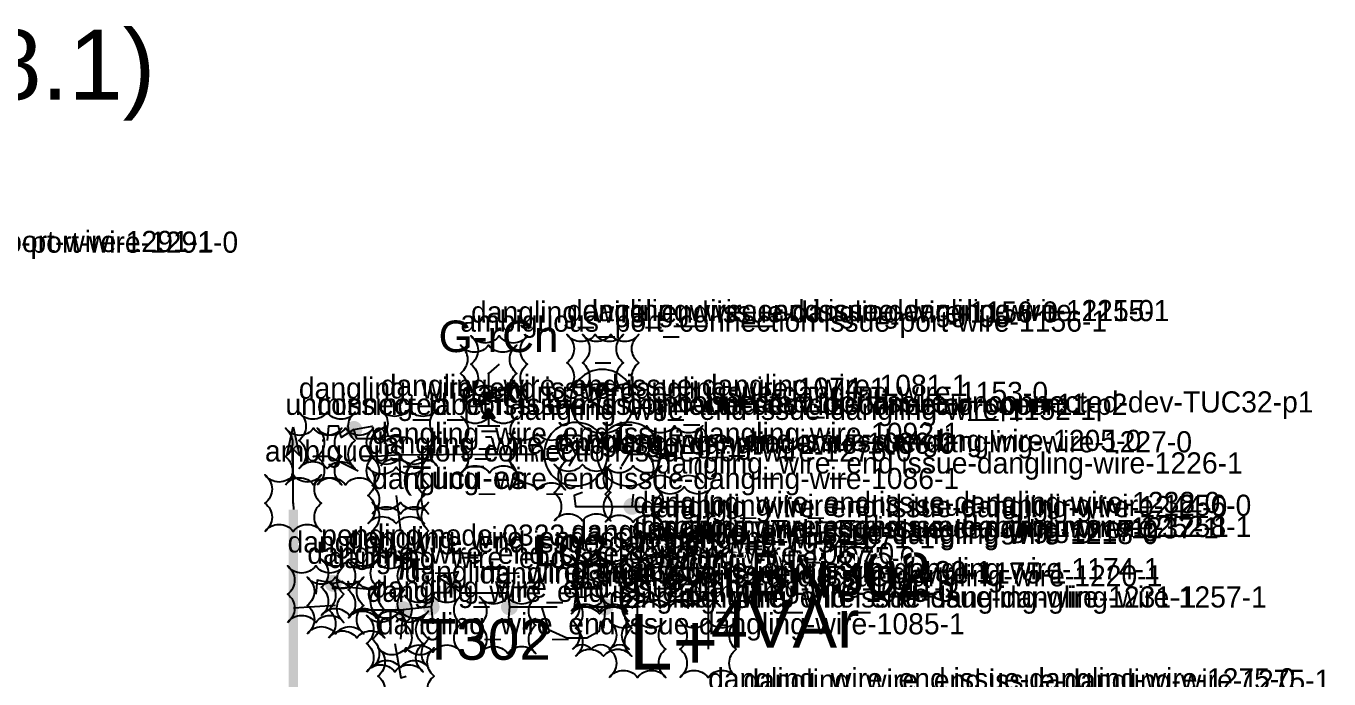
# Model space of a CAD drawing. Header units: millimetres. Extents: x -274 to 321, y 3 to 213.
# Drawn here: x 216.9 to 309.2, y 166.9 to 213.2 of the extents above; entities that cross this region are included whole.
import ezdxf

# ---------------------------------------------------------------- set-up
doc = ezdxf.new("R2010")
doc.units = ezdxf.units.MM
doc.layers.add('AI_REVIEW', color=2, linetype='Continuous')
doc.layers.add('TEXT', color=7, linetype='Continuous')
for name, color, linetype, lineweight in [('BUSBAR_35KV', 30, 'Continuous', 50), ('MV_35KV', 30, 'Continuous', 25), ('SLD_OTHER', 7, 'Continuous', 25)]:
    doc.layers.add(name, color=color, linetype=linetype, lineweight=lineweight)
doc.layers.add('SYM_PORTS', color=8, linetype='Continuous', plot=False)
doc.styles.add('SLD_TEXT', font='arial.ttf')

# ---------------------------------------------------------------- blocks, each defined once
blk = doc.blocks.new('SYM_VOLTAGE_TRANSFORMER')
at = {"lineweight": 25}
for points in [[(0, 4.625), (0, 3.625)], [(0, 1.375), (0, 2.375)], [(0, 1.375), (-0.8625, 0.875)], [(0, 1.375), (0.8625, 0.875)], [(0, -2.375), (0, -1.375)], [(0, -2.375), (-0.8625, -2.875)], [(0, -2.375), (0.8625, -2.875)]]:
    blk.add_lwpolyline(points, dxfattribs=at)
blk.add_lwpolyline([(2.875, 0.25), (4.625, 0.25), (3.75, -1.25)], close=True, dxfattribs=at)
for centre in [(0, 1.375), (3.75, -0.5), (0, -2.375)]:
    blk.add_circle(centre, 2.25, dxfattribs=at)
at = {"layer": 'SYM_PORTS'}
blk.add_point((0, 4.625), dxfattribs=at)
blk.add_attdef('DEVICE_CODE', (7, 1.625), '', height=2)
at = {"flags": 1}
blk.add_attdef('RATIO', (7, -1.375), '', height=2, dxfattribs=at)
blk = doc.blocks.new('SYM_SPARK_GAP')
for points in [[(0, 0.25), (-0.5, 1), (0.5, 1)], [(0, -0.25), (-0.5, -1), (0.5, -1)]]:
    blk.add_hatch(color=7).paths.add_polyline_path(points)
at = {"lineweight": 25}
for points in [[(0, 2.5), (0, 1)], [(0, -1), (0, -1.625)], [(-0.875, -1.625), (0.875, -1.625)], [(-0.5625, -2.0625), (0.5625, -2.0625)], [(-0.25, -2.5), (0.25, -2.5)]]:
    blk.add_lwpolyline(points, dxfattribs=at)
for points in [[(0, 0.25), (-0.5, 1), (0.5, 1)], [(0, -0.25), (-0.5, -1), (0.5, -1)]]:
    blk.add_lwpolyline(points, close=True, dxfattribs=at)
at = {"layer": 'SYM_PORTS'}
blk.add_point((0, 2.5), dxfattribs=at)
blk.add_attdef('DEVICE_CODE', (1.875, -0.5), '', height=2)
blk = doc.blocks.new('SYM_LINE_FEEDER_ARROW')
blk.add_hatch(color=7).paths.add_polyline_path([(0, -3), (-0.5, -0.75), (0, -1.25), (0.5, -0.75)])
at = {"lineweight": 25}
blk.add_lwpolyline([(0, 3), (0, -1.25)], dxfattribs=at)
blk.add_lwpolyline([(0, -3), (-0.5, -0.75), (0, -1.25), (0.5, -0.75)], close=True, dxfattribs=at)
at = {"layer": 'SYM_PORTS'}
blk.add_point((0, 3), dxfattribs=at)
blk.add_attdef('LINE_NAME', (1.5, 0), '', height=2)
blk = doc.blocks.new('SYM_DISCONNECTOR_OPEN')
at = {"lineweight": 25}
for points in [[(0, 2.5), (0, 1.25)], [(0, -1.25), (-1.125, 1)], [(0, -1.25), (0, -2.5)]]:
    blk.add_lwpolyline(points, dxfattribs=at)
at = {"layer": 'SYM_PORTS'}
for p in [(0, 2.5), (0, -2.5)]:
    blk.add_point(p, dxfattribs=at)
blk.add_attdef('DEVICE_CODE', (1, -0.5), '', height=2)

msp = doc.modelspace()

# ---------------------------------------------------------------- hatches: boundary and pattern name
at = {"layer": 'SLD_OTHER'}
h = msp.add_hatch(color=7, dxfattribs=at)
edge = h.paths.add_edge_path()
edge.add_arc((240.1, 184.575), 0.6, 0, 360)
h = msp.add_hatch(color=7, dxfattribs=at)
edge = h.paths.add_edge_path()
edge.add_arc((259.8, 179.125), 0.6, 0, 360)
h = msp.add_hatch(color=7, dxfattribs=at)
edge = h.paths.add_edge_path()
edge.add_arc((262.525, 174.8), 0.6, 0, 360)
h = msp.add_hatch(color=7, dxfattribs=at)
edge = h.paths.add_edge_path()
edge.add_arc((264.2, 174.8), 0.6, 0, 360)
h = msp.add_hatch(color=7, dxfattribs=at)
edge = h.paths.add_edge_path()
edge.add_arc((238.633, 173.667), 0.6, 0, 360)
h = msp.add_hatch(color=7, dxfattribs=at)
edge = h.paths.add_edge_path()
edge.add_arc((247.056, 173.474), 0.6, 0, 360)
h = msp.add_hatch(color=7, dxfattribs=at)
edge = h.paths.add_edge_path()
edge.add_arc((243.6, 171.8), 0.6, 0, 360)
h = msp.add_hatch(color=7, dxfattribs=at)
edge = h.paths.add_edge_path()
edge.add_arc((245.575, 172), 0.6, 0, 360)
h = msp.add_hatch(color=7, dxfattribs=at)
edge = h.paths.add_edge_path()
edge.add_arc((251.125, 172), 0.6, 0, 360)
h = msp.add_hatch(color=7, dxfattribs=at)
edge = h.paths.add_edge_path()
edge.add_arc((257.9, 172), 0.6, 0, 360)

# ---------------------------------------------------------------- linework, layer by layer
at = {"layer": 'AI_REVIEW'}
for points in [[(248.4, 187.2, -0.5), (250.4, 187.2, -0.5), (252.4, 187.2, -0.5), (252.4, 189.2, -0.5), (252.4, 191.2, -0.5), (250.4, 191.2, -0.5), (248.4, 191.2, -0.5), (248.4, 189.2, -0.5)], [(255.2, 187.3, -0.5), (257.2, 187.3, -0.5), (259.2, 187.3, -0.5), (259.2, 189.3, -0.5), (259.2, 191.3, -0.5), (257.2, 191.3, -0.5), (255.2, 191.3, -0.5), (255.2, 189.3, -0.5)], [(256.3, 187.3, -0.5), (258.3, 187.3, -0.5), (260.3, 187.3, -0.5), (260.3, 189.3, -0.5), (260.3, 191.3, -0.5), (258.3, 191.3, -0.5), (256.3, 191.3, -0.5), (256.3, 189.3, -0.5)], [(247.65, 186.55, -0.5), (249.65, 186.55, -0.5), (251.65, 186.55, -0.5), (251.65, 188.55, -0.5), (251.65, 190.55, -0.5), (249.65, 190.55, -0.5), (247.65, 190.55, -0.5), (247.65, 188.55, -0.5)], [(236.2, 181.8, -0.5), (238.2, 181.8, -0.5), (240.2, 181.8, -0.5), (240.2, 183.8, -0.5), (240.2, 185.8, -0.5), (238.2, 185.8, -0.5), (236.2, 185.8, -0.5), (236.2, 183.8, -0.5)], [(242, 182, -0.5), (244, 182, -0.5), (246, 182, -0.5), (246, 184, -0.5), (246, 186, -0.5), (244, 186, -0.5), (242, 186, -0.5), (242, 184, -0.5)], [(235.25, 180.656, -0.5), (237.25, 180.656, -0.5), (239.25, 180.656, -0.5), (239.25, 182.656, -0.5), (239.25, 184.656, -0.5), (237.25, 184.656, -0.5), (235.25, 184.656, -0.5), (235.25, 182.656, -0.5)], [(237.5, 180.656, -0.5), (239.5, 180.656, -0.5), (241.5, 180.656, -0.5), (241.5, 182.656, -0.5), (241.5, 184.656, -0.5), (239.5, 184.656, -0.5), (237.5, 184.656, -0.5), (237.5, 182.656, -0.5)], [(247.7, 181.5, -0.5), (249.7, 181.5, -0.5), (251.7, 181.5, -0.5), (251.7, 183.5, -0.5), (251.7, 185.5, -0.5), (249.7, 185.5, -0.5), (247.7, 185.5, -0.5), (247.7, 183.5, -0.5)], [(260.825, 180.825, -0.5), (262.825, 180.825, -0.5), (264.825, 180.825, -0.5), (264.825, 182.825, -0.5), (264.825, 184.825, -0.5), (262.825, 184.825, -0.5), (260.825, 184.825, -0.5), (260.825, 182.825, -0.5)], [(251.1, 180.3, -0.5), (253.1, 180.3, -0.5), (255.1, 180.3, -0.5), (255.1, 182.3, -0.5), (255.1, 184.3, -0.5), (253.1, 184.3, -0.5), (251.1, 184.3, -0.5), (251.1, 182.3, -0.5)], [(241.1, 177.9, -0.5), (243.1, 177.9, -0.5), (245.1, 177.9, -0.5), (245.1, 179.9, -0.5), (245.1, 181.9, -0.5), (243.1, 181.9, -0.5), (241.1, 181.9, -0.5), (241.1, 179.9, -0.5)], [(241.4, 178.6, -0.5), (243.4, 178.6, -0.5), (245.4, 178.6, -0.5), (245.4, 180.6, -0.5), (245.4, 182.6, -0.5), (243.4, 182.6, -0.5), (241.4, 182.6, -0.5), (241.4, 180.6, -0.5)], [(254.3, 178.1, -0.5), (256.3, 178.1, -0.5), (258.3, 178.1, -0.5), (258.3, 180.1, -0.5), (258.3, 182.1, -0.5), (256.3, 182.1, -0.5), (254.3, 182.1, -0.5), (254.3, 180.1, -0.5)], [(257.9, 178, -0.5), (259.9, 178, -0.5), (261.9, 178, -0.5), (261.9, 180, -0.5), (261.9, 182, -0.5), (259.9, 182, -0.5), (257.9, 182, -0.5), (257.9, 180, -0.5)], [(233.8, 177.35, -0.5), (235.8, 177.35, -0.5), (237.8, 177.35, -0.5), (237.8, 179.35, -0.5), (237.8, 181.35, -0.5), (235.8, 181.35, -0.5), (233.8, 181.35, -0.5), (233.8, 179.35, -0.5)], [(261.5, 176.5, -0.5), (263.5, 176.5, -0.5), (265.5, 176.5, -0.5), (265.5, 178.5, -0.5), (265.5, 180.5, -0.5), (263.5, 180.5, -0.5), (261.5, 180.5, -0.5), (261.5, 178.5, -0.5)], [(241.4, 175.4, -0.5), (243.4, 175.4, -0.5), (245.4, 175.4, -0.5), (245.4, 177.4, -0.5), (245.4, 179.4, -0.5), (243.4, 179.4, -0.5), (241.4, 179.4, -0.5), (241.4, 177.4, -0.5)], [(259.9, 173.7, -0.5), (261.9, 173.7, -0.5), (263.9, 173.7, -0.5), (263.9, 175.7, -0.5), (263.9, 177.7, -0.5), (261.9, 177.7, -0.5), (259.9, 177.7, -0.5), (259.9, 175.7, -0.5)], [(260.4, 173.4, -0.5), (262.4, 173.4, -0.5), (264.4, 173.4, -0.5), (264.4, 175.4, -0.5), (264.4, 177.4, -0.5), (262.4, 177.4, -0.5), (260.4, 177.4, -0.5), (260.4, 175.4, -0.5)], [(262.1, 173.5, -0.5), (264.1, 173.5, -0.5), (266.1, 173.5, -0.5), (266.1, 175.5, -0.5), (266.1, 177.5, -0.5), (264.1, 177.5, -0.5), (262.1, 177.5, -0.5), (262.1, 175.5, -0.5)], [(255.5, 171.7, -0.5), (257.5, 171.7, -0.5), (259.5, 171.7, -0.5), (259.5, 173.7, -0.5), (259.5, 175.7, -0.5), (257.5, 175.7, -0.5), (255.5, 175.7, -0.5), (255.5, 173.7, -0.5)], [(255.5, 171.5, -0.5), (257.5, 171.5, -0.5), (259.5, 171.5, -0.5), (259.5, 173.5, -0.5), (259.5, 175.5, -0.5), (257.5, 175.5, -0.5), (255.5, 175.5, -0.5), (255.5, 173.5, -0.5)], [(259.8, 171.9, -0.5), (261.8, 171.9, -0.5), (263.8, 171.9, -0.5), (263.8, 173.9, -0.5), (263.8, 175.9, -0.5), (261.8, 175.9, -0.5), (259.8, 175.9, -0.5), (259.8, 173.9, -0.5)], [(260.5, 172, -0.5), (262.5, 172, -0.5), (264.5, 172, -0.5), (264.5, 174, -0.5), (264.5, 176, -0.5), (262.5, 176, -0.5), (260.5, 176, -0.5), (260.5, 174, -0.5)], [(262.1, 172, -0.5), (264.1, 172, -0.5), (266.1, 172, -0.5), (266.1, 174, -0.5), (266.1, 176, -0.5), (264.1, 176, -0.5), (262.1, 176, -0.5), (262.1, 174, -0.5)], [(235.4, 170.9, -0.5), (237.4, 170.9, -0.5), (239.4, 170.9, -0.5), (239.4, 172.9, -0.5), (239.4, 174.9, -0.5), (237.4, 174.9, -0.5), (235.4, 174.9, -0.5), (235.4, 172.9, -0.5)], [(237.786, 171.386, -0.5), (239.786, 171.386, -0.5), (241.786, 171.386, -0.5), (241.786, 173.386, -0.5), (241.786, 175.386, -0.5), (239.786, 175.386, -0.5), (237.786, 175.386, -0.5), (237.786, 173.386, -0.5)], [(239.7, 171.2, -0.5), (241.7, 171.2, -0.5), (243.7, 171.2, -0.5), (243.7, 173.2, -0.5), (243.7, 175.2, -0.5), (241.7, 175.2, -0.5), (239.7, 175.2, -0.5), (239.7, 173.2, -0.5)], [(236.8, 170.1, -0.5), (238.8, 170.1, -0.5), (240.8, 170.1, -0.5), (240.8, 172.1, -0.5), (240.8, 174.1, -0.5), (238.8, 174.1, -0.5), (236.8, 174.1, -0.5), (236.8, 172.1, -0.5)], [(238.3, 169.8, -0.5), (240.3, 169.8, -0.5), (242.3, 169.8, -0.5), (242.3, 171.8, -0.5), (242.3, 173.8, -0.5), (240.3, 173.8, -0.5), (238.3, 173.8, -0.5), (238.3, 171.8, -0.5)], [(243.7, 168.8, -0.5), (245.7, 168.8, -0.5), (247.7, 168.8, -0.5), (247.7, 170.8, -0.5), (247.7, 172.8, -0.5), (245.7, 172.8, -0.5), (243.7, 172.8, -0.5), (243.7, 170.8, -0.5)], [(249, 168.7, -0.5), (251, 168.7, -0.5), (253, 168.7, -0.5), (253, 170.7, -0.5), (253, 172.7, -0.5), (251, 172.7, -0.5), (249, 172.7, -0.5), (249, 170.7, -0.5)], [(255.6, 169, -0.5), (256.933, 169, -0.5), (258.267, 169, -0.5), (259.6, 169, -0.5), (259.6, 171, -0.5), (259.6, 173, -0.5), (258.267, 173, -0.5), (256.933, 173, -0.5), (255.6, 173, -0.5), (255.6, 171, -0.5)], [(255.8, 168.5, -0.5), (257.8, 168.5, -0.5), (259.8, 168.5, -0.5), (259.8, 170.5, -0.5), (259.8, 172.5, -0.5), (257.8, 172.5, -0.5), (255.8, 172.5, -0.5), (255.8, 170.5, -0.5)], [(241, 167.4, -0.5), (243, 167.4, -0.5), (245, 167.4, -0.5), (245, 169.4, -0.5), (245, 171.4, -0.5), (243, 171.4, -0.5), (241, 171.4, -0.5), (241, 169.4, -0.5)], [(241.4, 167.7, -0.5), (243.4, 167.7, -0.5), (245.4, 167.7, -0.5), (245.4, 169.7, -0.5), (245.4, 171.7, -0.5), (243.4, 171.7, -0.5), (241.4, 171.7, -0.5), (241.4, 169.7, -0.5)], [(258.2, 167, -0.5), (260.2, 167, -0.5), (262.2, 167, -0.5), (262.2, 169, -0.5), (262.2, 171, -0.5), (260.2, 171, -0.5), (258.2, 171, -0.5), (258.2, 169, -0.5)], [(263.2, 167, -0.5), (265.2, 167, -0.5), (267.2, 167, -0.5), (267.2, 169, -0.5), (267.2, 171, -0.5), (265.2, 171, -0.5), (263.2, 171, -0.5), (263.2, 169, -0.5)], [(241.8, 165.1, -0.5), (243.8, 165.1, -0.5), (245.8, 165.1, -0.5), (245.8, 167.1, -0.5), (245.8, 169.1, -0.5), (243.8, 169.1, -0.5), (241.8, 169.1, -0.5), (241.8, 167.1, -0.5)]]:
    msp.add_lwpolyline(points, format="xyb", close=True, dxfattribs=at)
at = {"layer": 'BUSBAR_35KV', "const_width": 0.657}
msp.add_lwpolyline([(235.816, 178.9), (235.816, 155.4)], dxfattribs=at)
at = {"layer": 'MV_35KV'}
for points in [[(235.8, 179.35), (235.816, 178.9)], [(238.8, 172.1), (235.816, 171.9)]]:
    msp.add_lwpolyline(points, dxfattribs=at)
at = {"layer": 'SLD_OTHER'}
for points in [[(257.2, 189.3), (258.3, 189.3)], [(250.4, 189.2), (249.65, 188.55)], [(240.1, 184.575), (239.2, 184), (239, 184.8), (238.3, 184.8), (238.2, 183.8)], [(240.1, 184.575), (241.4, 184.8), (241.517, 184.296), (241.7, 183.9), (242.533, 184.133)], [(242.533, 184.133), (242.4, 184.8), (241.517, 184.296), (241.3, 183.9), (240.3, 183.9), (240.1, 184.575)], [(242.533, 184.133), (244, 184)], [(243.3, 182.775), (249.6, 182.825)], [(249.7, 183.5), (249.6, 182.825)], [(249.6, 182.825), (253, 182.825), (253.1, 182.3)], [(243.3, 182.775), (241.75, 182.656)], [(243.3, 182.775), (243.4, 180.6)], [(256.3, 180.1), (255.7, 179.9), (255.8, 179.125), (259.8, 179.125)], [(243.1, 179.9), (243.4, 177.4)], [(259.9, 180), (259.8, 179.125)], [(259.8, 179.125), (263.64, 179.125), (263.5, 178.5)], [(261.9, 175.7), (261.775, 174.8)], [(264.1, 175.5), (264.2, 174.8)], [(247.056, 173.474), (246.9, 174.4), (247.5, 174.5), (247.056, 173.474)], [(261.775, 174.8), (260.175, 174.6), (260.175, 172)], [(261.775, 174.8), (261.8, 173.9)], [(262.4, 175.4), (262.525, 174.8)], [(262.525, 174.8), (262.5, 174)], [(262.525, 174.8), (264.2, 174.8)], [(264.2, 174.8), (264.1, 174)], [(264.2, 174.8), (265.2, 174.7), (265.2, 169)], [(238.633, 173.667), (237.5, 173.9), (237.4, 172.9)], [(238.633, 173.667), (238.58, 173.3), (239.786, 173.386)], [(239.786, 173.386), (239.3, 173.8), (238.633, 173.667)], [(239.786, 173.386), (239.7, 173.8), (239.786, 173.386)], [(247.056, 173.474), (246.6, 174.3), (246.1, 174.075), (247.056, 173.474)], [(257.5, 173.7), (256, 174.2), (255.7, 172), (257.9, 172)], [(239.786, 173.386), (241.7, 173.2)], [(247.056, 173.474), (246.8, 173), (245.8, 173), (245.575, 172)], [(247.056, 173.474), (247.7, 173), (251, 173), (251.125, 172)], [(257.5, 173.5), (257.9, 172)], [(240.3, 171.8), (243.6, 171.8)], [(243.6, 171.8), (243.4, 169.7)], [(245.575, 172), (243.6, 171.8)], [(245.575, 172), (245.7, 170.8)], [(251.125, 172), (251, 170.7)], [(251.125, 172), (253.4, 172), (253.9, 170.4), (255.2, 169.8), (256.6, 169.8), (257.5, 170.3), (257.6, 171)], [(257.9, 172), (257.8, 170.5)], [(257.9, 172), (260.175, 172)], [(260.175, 172), (260.2, 169)], [(243, 169.4), (243.42, 166.96), (243.8, 167.1)]]:
    msp.add_lwpolyline(points, dxfattribs=at)

# ---------------------------------------------------------------- block references
at = {"layer": 'MV_35KV', "xscale": -1, "rotation": 270}
msp.add_blockref('SYM_VOLTAGE_TRANSFORMER', (258.2, 182.825), dxfattribs=at)
at = {"layer": 'MV_35KV', "xscale": 0.9, "yscale": 0.9, "rotation": 180}
msp.add_blockref('SYM_LINE_FEEDER_ARROW', (235.8, 182.05), dxfattribs=at)
at = {"layer": 'SLD_OTHER', "xscale": 0.9, "yscale": 0.9}
msp.add_blockref('SYM_SPARK_GAP', (249.65, 186.3), dxfattribs=at)
at = {"layer": 'SLD_OTHER', "xscale": -0.9, "yscale": 0.9, "rotation": 270}
msp.add_blockref('SYM_DISCONNECTOR_OPEN', (239.5, 182.656), dxfattribs=at)

# ---------------------------------------------------------------- texts
at = {"layer": 'AI_REVIEW', "char_height": 1.5, "attachment_point": 7}
for s, insert in [('ambiguous_port_connection issue-port-wire-1291-1', (184.35, 196.7)), ('ambiguous_port_connection issue-port-wire-1291-0', (186.075, 196.65)), ('ambiguous_port_connection issue-port-wire-1156-1', (247.65, 191.05)), ('dangling_wire_end issue-dangling-wire-1156-0', (248.4, 191.7)), ('dangling_wire_end issue-dangling-wire-1215-0', (255.2, 191.8)), ('dangling_wire_end issue-dangling-wire-1215-1', (256.3, 191.8)), ('dangling_wire_end issue-dangling-wire-1081-1', (242, 186.5)), ('dangling_wire_end issue-dangling-wire-1074-1', (236.2, 186.3)), ('dangling_wire_end issue-dangling-wire-1153-0', (247.7, 186)), ('unconnected_port issue-unconnected-dev-disconnector_open-1-p2', (235.25, 185.156)), ('missing_label issue-missing_label-dev-disconnector_open-1', (237.5, 185.156)), ('dangling_wire_end issue-dangling-wire-1152-1', (251.1, 184.8)), ('unconnected_port issue-unconnected-dev-TUC32-p1', (260.825, 185.325)), ('dangling_wire_end issue-dangling-wire-1092-1', (241.4, 183.1)), ('ambiguous_port_connection issue-port-wire-1276-0', (233.8, 181.85)), ('dangling_wire_end issue-dangling-wire-1086-0', (241.1, 182.4)), ('dangling_wire_end issue-dangling-wire-1205-0', (254.3, 182.6)), ('dangling_wire_end issue-dangling-wire-1227-0', (257.9, 182.5)), ('dangling_wire_end issue-dangling-wire-1226-1', (261.5, 181)), ('dangling_wire_end issue-dangling-wire-1086-1', (241.4, 179.9)), ('dangling_wire_end issue-dangling-wire-1238-0', (259.9, 178.2)), ('dangling_wire_end issue-dangling-wire-1256-0', (262.1, 178)), ('dangling_wire_end issue-dangling-wire-1244-0', (260.4, 177.9)), ('dangling_wire_end issue-dangling-wire-1217-0', (255.5, 176.2)), ('dangling_wire_end issue-dangling-wire-1237-1', (259.8, 176.4)), ('dangling_wire_end issue-dangling-wire-1252-1', (260.5, 176.5)), ('dangling_wire_end issue-dangling-wire-1258-1', (262.1, 176.5)), ('dangling_wire_end issue-dangling-wire-1054-1', (235.4, 175.4)), ('pending node-0323', (237.786, 175.886)), ('dangling_wire_end issue-dangling-wire-1071-1', (239.7, 175.7)), ('dangling_wire_end issue-dangling-wire-1218-0', (255.5, 176)), ('dangling_wire_end issue-dangling-wire-1057-0', (236.8, 174.6)), ('dangling_wire_end issue-dangling-wire-1075-0', (238.3, 174.3)), ('dangling_wire_end issue-dangling-wire-1174-1', (255.6, 173.5)), ('dangling_wire_end issue-dangling-wire-1130-1', (243.7, 173.3)), ('dangling_wire_end issue-dangling-wire-1175-1', (249, 173.2)), ('dangling_wire_end issue-dangling-wire-1220-1', (255.8, 173)), ('dangling_wire_end issue-dangling-wire-1085-0', (241, 171.9)), ('dangling_wire_end issue-dangling-wire-1111-1', (241.4, 172.2)), ('dangling_wire_end issue-dangling-wire-1231-1', (258.2, 171.5)), ('dangling_wire_end issue-dangling-wire-1257-1', (263.2, 171.5)), ('dangling_wire_end issue-dangling-wire-1085-1', (241.8, 169.6)), ('dangling_wire_end issue-dangling-wire-1275-0', (265.2, 165.7)), ('dangling_wire_end issue-dangling-wire-1275-1', (267.7, 165.6))]:
    msp.add_mtext(s, dxfattribs=dict(at, insert=insert))
at = {"layer": 'TEXT', "attachment_point": 7, "style": 'SLD_TEXT'}
for s, insert, char_height in [('I110KV THCH LINH (E18.1)', (140, 206.47), 4.94749), ('G-rCn', (246.1, 190.027), 2.2353), ('(Tucu-es', (243.5, 179.876), 1.5968), ('L02', (252.8, 174.83), 2.2606), ('π;', (243, 173.571), 1.9708), ('TBN302', (265.4, 172.745), 3.0427), ('4VAr', (265.4, 169.113), 3.387), ('T302', (244.9, 168.21), 2.8784), ('L+', (259.6, 167.54), 3.9598)]:
    msp.add_mtext(s, dxfattribs=dict(at, insert=insert, char_height=char_height))

doc.saveas('drawing.dxf')
